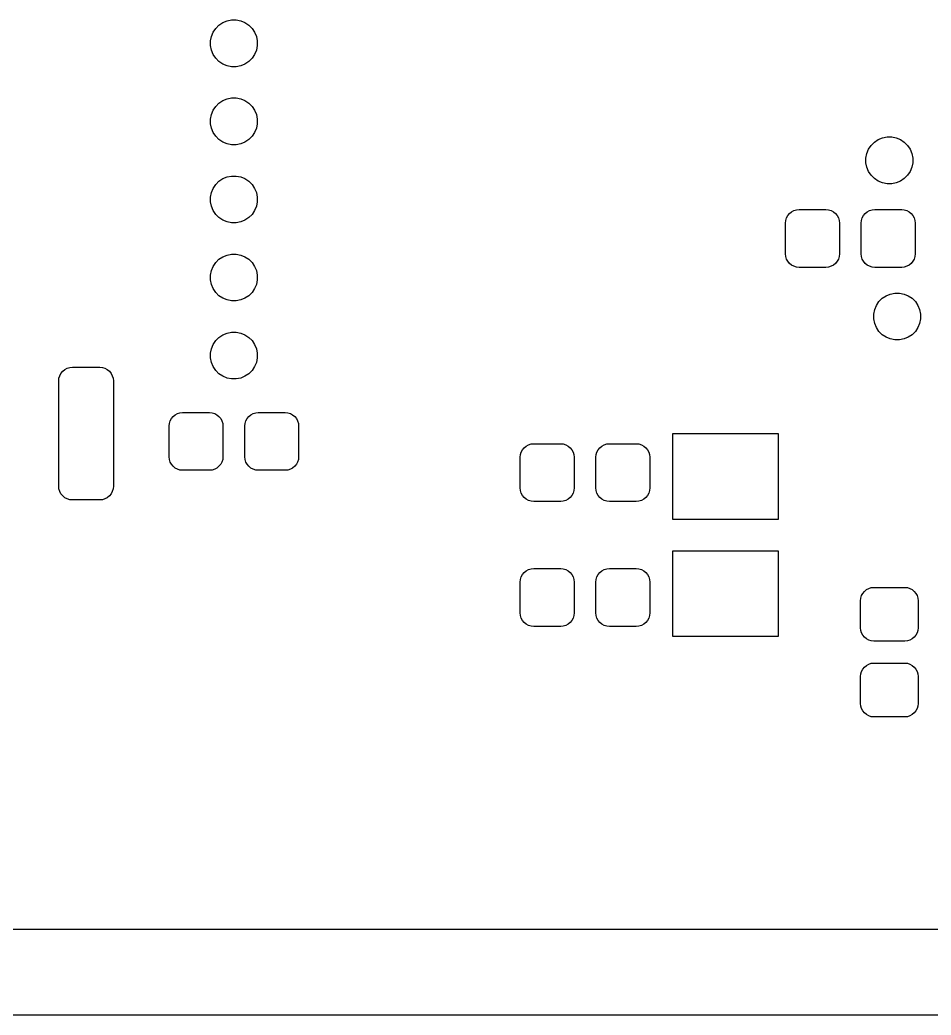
# Model space of a CAD drawing. Extents: x 112.9 to 189.1, y -124 to -78.
# Drawn here: x 145.26 to 156.94, y -120.05 to -107.3 of the extents above; entities that cross this region are included whole.
import ezdxf

# ---------------------------------------------------------------- set-up
doc = ezdxf.new("R2010")
doc.units = 0
doc.layers.add('BLACK', color=7, linetype='CONTINUOUS')

msp = doc.modelspace()

# ---------------------------------------------------------------- linework, layer by layer
at = {"layer": 'BLACK', "linetype": 'CONTINUOUS'}
for p, q in [((147.809, -107.367), (147.858, -107.334)), ((147.858, -107.334), (147.912, -107.312)), ((147.912, -107.312), (147.97, -107.3)), ((147.97, -107.3), (148.03, -107.3)), ((148.03, -107.3), (148.088, -107.312)), ((148.088, -107.312), (148.142, -107.334)), ((148.142, -107.334), (148.191, -107.367)), ((147.712, -107.512), (147.734, -107.458)), ((147.734, -107.458), (147.767, -107.409)), ((147.767, -107.409), (147.809, -107.367)), ((148.191, -107.367), (148.233, -107.409)), ((148.233, -107.409), (148.266, -107.458)), ((148.266, -107.458), (148.288, -107.512)), ((147.7, -107.57), (147.712, -107.512)), ((147.7, -107.63), (147.7, -107.57)), ((148.288, -107.512), (148.3, -107.57)), ((148.3, -107.57), (148.3, -107.63)), ((147.712, -107.688), (147.7, -107.63)), ((147.734, -107.742), (147.712, -107.688)), ((148.288, -107.688), (148.266, -107.742)), ((148.3, -107.63), (148.288, -107.688)), ((147.767, -107.791), (147.734, -107.742)), ((147.809, -107.833), (147.767, -107.791)), ((147.858, -107.866), (147.809, -107.833)), ((148.191, -107.833), (148.142, -107.866)), ((148.233, -107.791), (148.191, -107.833)), ((148.266, -107.742), (148.233, -107.791)), ((147.912, -107.888), (147.858, -107.866)), ((147.97, -107.9), (147.912, -107.888)), ((148.03, -107.9), (147.97, -107.9)), ((148.088, -107.888), (148.03, -107.9)), ((148.142, -107.866), (148.088, -107.888)), ((147.767, -108.409), (147.809, -108.367)), ((147.809, -108.367), (147.858, -108.334)), ((147.858, -108.334), (147.912, -108.312)), ((147.912, -108.312), (147.97, -108.3)), ((147.97, -108.3), (148.03, -108.3)), ((148.03, -108.3), (148.088, -108.312)), ((148.088, -108.312), (148.142, -108.334)), ((148.142, -108.334), (148.191, -108.367)), ((148.191, -108.367), (148.233, -108.409)), ((147.712, -108.512), (147.734, -108.458)), ((147.734, -108.458), (147.767, -108.409)), ((148.233, -108.409), (148.266, -108.458)), ((148.266, -108.458), (148.288, -108.512)), ((147.7, -108.57), (147.712, -108.512)), ((147.7, -108.63), (147.7, -108.57)), ((147.712, -108.688), (147.7, -108.63)), ((148.288, -108.512), (148.3, -108.57)), ((148.3, -108.63), (148.288, -108.688)), ((148.3, -108.57), (148.3, -108.63)), ((147.734, -108.742), (147.712, -108.688)), ((147.767, -108.791), (147.734, -108.742)), ((148.266, -108.742), (148.233, -108.791)), ((148.288, -108.688), (148.266, -108.742)), ((147.809, -108.833), (147.767, -108.791)), ((147.858, -108.866), (147.809, -108.833)), ((147.912, -108.888), (147.858, -108.866)), ((148.142, -108.866), (148.088, -108.888)), ((148.191, -108.833), (148.142, -108.866)), ((148.233, -108.791), (148.191, -108.833)), ((156.167, -108.909), (156.209, -108.867)), ((156.209, -108.867), (156.258, -108.834)), ((156.258, -108.834), (156.312, -108.812)), ((156.312, -108.812), (156.37, -108.8)), ((156.37, -108.8), (156.43, -108.8)), ((156.43, -108.8), (156.488, -108.812)), ((156.488, -108.812), (156.542, -108.834)), ((156.542, -108.834), (156.591, -108.867)), ((156.591, -108.867), (156.633, -108.909)), ((147.97, -108.9), (147.912, -108.888)), ((148.03, -108.9), (147.97, -108.9)), ((148.088, -108.888), (148.03, -108.9)), ((156.1, -109.07), (156.112, -109.012)), ((156.112, -109.012), (156.134, -108.958)), ((156.134, -108.958), (156.167, -108.909)), ((156.633, -108.909), (156.666, -108.958)), ((156.666, -108.958), (156.688, -109.012)), ((156.688, -109.012), (156.7, -109.07)), ((156.1, -109.13), (156.1, -109.07)), ((156.112, -109.188), (156.1, -109.13)), ((156.7, -109.13), (156.688, -109.188)), ((156.7, -109.07), (156.7, -109.13)), ((156.134, -109.242), (156.112, -109.188)), ((156.167, -109.291), (156.134, -109.242)), ((156.666, -109.242), (156.633, -109.291)), ((156.688, -109.188), (156.666, -109.242)), ((147.767, -109.409), (147.809, -109.367)), ((147.809, -109.367), (147.858, -109.334)), ((147.858, -109.334), (147.912, -109.312)), ((147.912, -109.312), (147.97, -109.3)), ((147.97, -109.3), (148.03, -109.3)), ((148.03, -109.3), (148.088, -109.312)), ((148.088, -109.312), (148.142, -109.334)), ((148.142, -109.334), (148.191, -109.367)), ((148.191, -109.367), (148.233, -109.409)), ((156.209, -109.333), (156.167, -109.291)), ((156.258, -109.366), (156.209, -109.333)), ((156.312, -109.388), (156.258, -109.366)), ((156.37, -109.4), (156.312, -109.388)), ((156.488, -109.388), (156.43, -109.4)), ((156.542, -109.366), (156.488, -109.388)), ((156.591, -109.333), (156.542, -109.366)), ((156.633, -109.291), (156.591, -109.333)), ((147.7, -109.57), (147.712, -109.512)), ((147.712, -109.512), (147.734, -109.458)), ((147.734, -109.458), (147.767, -109.409)), ((148.233, -109.409), (148.266, -109.458)), ((148.266, -109.458), (148.288, -109.512)), ((148.288, -109.512), (148.3, -109.57)), ((156.43, -109.4), (156.37, -109.4)), ((147.7, -109.63), (147.7, -109.57)), ((147.712, -109.688), (147.7, -109.63)), ((148.3, -109.63), (148.288, -109.688)), ((148.3, -109.57), (148.3, -109.63)), ((147.734, -109.742), (147.712, -109.688)), ((147.767, -109.791), (147.734, -109.742)), ((148.266, -109.742), (148.233, -109.791)), ((148.288, -109.688), (148.266, -109.742)), ((155.121, -109.781), (155.147, -109.759)), ((155.147, -109.759), (155.176, -109.743)), ((155.176, -109.743), (155.209, -109.733)), ((155.209, -109.733), (155.243, -109.73)), ((155.243, -109.73), (155.588, -109.73)), ((155.588, -109.73), (155.621, -109.733)), ((155.621, -109.733), (155.654, -109.743)), ((155.654, -109.743), (155.683, -109.759)), ((155.683, -109.759), (155.709, -109.781)), ((156.091, -109.781), (156.117, -109.759)), ((156.117, -109.759), (156.146, -109.743)), ((156.146, -109.743), (156.179, -109.733)), ((156.179, -109.733), (156.213, -109.73)), ((156.213, -109.73), (156.558, -109.73)), ((156.558, -109.73), (156.591, -109.733)), ((156.591, -109.733), (156.624, -109.743)), ((156.624, -109.743), (156.653, -109.759)), ((156.653, -109.759), (156.679, -109.781)), ((147.809, -109.833), (147.767, -109.791)), ((147.858, -109.866), (147.809, -109.833)), ((147.912, -109.888), (147.858, -109.866)), ((147.97, -109.9), (147.912, -109.888)), ((148.03, -109.9), (147.97, -109.9)), ((148.088, -109.888), (148.03, -109.9)), ((148.142, -109.866), (148.088, -109.888)), ((148.191, -109.833), (148.142, -109.866)), ((148.233, -109.791), (148.191, -109.833)), ((155.07, -109.902), (155.073, -109.869)), ((155.07, -110.297), (155.07, -109.902)), ((155.073, -109.869), (155.083, -109.836)), ((155.083, -109.836), (155.099, -109.807)), ((155.099, -109.807), (155.121, -109.781)), ((155.709, -109.781), (155.731, -109.807)), ((155.731, -109.807), (155.747, -109.836)), ((155.747, -109.836), (155.757, -109.869)), ((155.757, -109.869), (155.76, -109.902)), ((155.76, -109.902), (155.76, -110.297)), ((156.04, -109.902), (156.043, -109.869)), ((156.04, -110.297), (156.04, -109.902)), ((156.043, -109.869), (156.053, -109.836)), ((156.053, -109.836), (156.069, -109.807)), ((156.069, -109.807), (156.091, -109.781)), ((156.679, -109.781), (156.701, -109.807)), ((156.701, -109.807), (156.717, -109.836)), ((156.717, -109.836), (156.727, -109.869)), ((156.727, -109.869), (156.73, -109.902)), ((156.73, -109.902), (156.73, -110.297)), ((147.734, -110.458), (147.767, -110.409)), ((147.767, -110.409), (147.809, -110.367)), ((147.809, -110.367), (147.858, -110.334)), ((147.858, -110.334), (147.912, -110.312)), ((147.912, -110.312), (147.97, -110.3)), ((147.97, -110.3), (148.03, -110.3)), ((148.03, -110.3), (148.088, -110.312)), ((148.088, -110.312), (148.142, -110.334)), ((148.142, -110.334), (148.191, -110.367)), ((148.191, -110.367), (148.233, -110.409)), ((148.233, -110.409), (148.266, -110.458)), ((155.073, -110.331), (155.07, -110.297)), ((155.083, -110.364), (155.073, -110.331)), ((155.099, -110.393), (155.083, -110.364)), ((155.121, -110.419), (155.099, -110.393)), ((155.731, -110.393), (155.709, -110.419)), ((155.747, -110.364), (155.731, -110.393)), ((155.757, -110.331), (155.747, -110.364)), ((155.76, -110.297), (155.757, -110.331)), ((156.043, -110.331), (156.04, -110.297)), ((156.053, -110.364), (156.043, -110.331)), ((156.069, -110.393), (156.053, -110.364)), ((156.091, -110.419), (156.069, -110.393)), ((156.701, -110.393), (156.679, -110.419)), ((156.717, -110.364), (156.701, -110.393)), ((156.727, -110.331), (156.717, -110.364)), ((156.73, -110.297), (156.727, -110.331)), ((147.7, -110.57), (147.712, -110.512)), ((147.712, -110.512), (147.734, -110.458)), ((148.266, -110.458), (148.288, -110.512)), ((148.288, -110.512), (148.3, -110.57)), ((155.147, -110.441), (155.121, -110.419)), ((155.176, -110.457), (155.147, -110.441)), ((155.209, -110.467), (155.176, -110.457)), ((155.243, -110.47), (155.209, -110.467)), ((155.588, -110.47), (155.243, -110.47)), ((155.621, -110.467), (155.588, -110.47)), ((155.654, -110.457), (155.621, -110.467)), ((155.683, -110.441), (155.654, -110.457)), ((155.709, -110.419), (155.683, -110.441)), ((156.117, -110.441), (156.091, -110.419)), ((156.146, -110.457), (156.117, -110.441)), ((156.179, -110.467), (156.146, -110.457)), ((156.213, -110.47), (156.179, -110.467)), ((156.558, -110.47), (156.213, -110.47)), ((156.591, -110.467), (156.558, -110.47)), ((156.624, -110.457), (156.591, -110.467)), ((156.653, -110.441), (156.624, -110.457)), ((156.679, -110.419), (156.653, -110.441)), ((147.7, -110.63), (147.7, -110.57)), ((147.712, -110.688), (147.7, -110.63)), ((148.3, -110.63), (148.288, -110.688)), ((148.3, -110.57), (148.3, -110.63)), ((147.734, -110.742), (147.712, -110.688)), ((147.767, -110.791), (147.734, -110.742)), ((147.809, -110.833), (147.767, -110.791)), ((148.233, -110.791), (148.191, -110.833)), ((148.266, -110.742), (148.233, -110.791)), ((148.288, -110.688), (148.266, -110.742)), ((147.858, -110.866), (147.809, -110.833)), ((147.912, -110.888), (147.858, -110.866)), ((147.97, -110.9), (147.912, -110.888)), ((148.03, -110.9), (147.97, -110.9)), ((148.088, -110.888), (148.03, -110.9)), ((148.142, -110.866), (148.088, -110.888)), ((148.191, -110.833), (148.142, -110.866)), ((156.234, -110.958), (156.267, -110.909)), ((156.267, -110.909), (156.309, -110.867)), ((156.309, -110.867), (156.358, -110.834)), ((156.358, -110.834), (156.412, -110.812)), ((156.412, -110.812), (156.47, -110.8)), ((156.47, -110.8), (156.53, -110.8)), ((156.53, -110.8), (156.588, -110.812)), ((156.588, -110.812), (156.642, -110.834)), ((156.642, -110.834), (156.691, -110.867)), ((156.691, -110.867), (156.733, -110.909)), ((156.733, -110.909), (156.766, -110.958)), ((156.2, -111.07), (156.212, -111.012)), ((156.212, -111.012), (156.234, -110.958)), ((156.766, -110.958), (156.788, -111.012)), ((156.788, -111.012), (156.8, -111.07)), ((156.2, -111.13), (156.2, -111.07)), ((156.212, -111.188), (156.2, -111.13)), ((156.8, -111.13), (156.788, -111.188)), ((156.8, -111.07), (156.8, -111.13)), ((147.912, -111.312), (147.97, -111.3)), ((147.97, -111.3), (148.03, -111.3)), ((148.03, -111.3), (148.088, -111.312)), ((156.234, -111.242), (156.212, -111.188)), ((156.267, -111.291), (156.234, -111.242)), ((156.309, -111.333), (156.267, -111.291)), ((156.733, -111.291), (156.691, -111.333)), ((156.766, -111.242), (156.733, -111.291)), ((156.788, -111.188), (156.766, -111.242)), ((147.734, -111.458), (147.767, -111.409)), ((147.767, -111.409), (147.809, -111.367)), ((147.809, -111.367), (147.858, -111.334)), ((147.858, -111.334), (147.912, -111.312)), ((148.088, -111.312), (148.142, -111.334)), ((148.142, -111.334), (148.191, -111.367)), ((148.191, -111.367), (148.233, -111.409)), ((148.233, -111.409), (148.266, -111.458)), ((156.358, -111.366), (156.309, -111.333)), ((156.412, -111.388), (156.358, -111.366)), ((156.47, -111.4), (156.412, -111.388)), ((156.53, -111.4), (156.47, -111.4)), ((156.588, -111.388), (156.53, -111.4)), ((156.642, -111.366), (156.588, -111.388)), ((156.691, -111.333), (156.642, -111.366)), ((147.7, -111.57), (147.712, -111.512)), ((147.712, -111.512), (147.734, -111.458)), ((148.266, -111.458), (148.288, -111.512)), ((148.288, -111.512), (148.3, -111.57)), ((147.7, -111.63), (147.7, -111.57)), ((147.712, -111.688), (147.7, -111.63)), ((147.734, -111.742), (147.712, -111.688)), ((148.288, -111.688), (148.266, -111.742)), ((148.3, -111.63), (148.288, -111.688)), ((148.3, -111.57), (148.3, -111.63)), ((145.784, -111.828), (145.806, -111.801)), ((145.806, -111.801), (145.833, -111.779)), ((145.833, -111.779), (145.863, -111.763)), ((145.863, -111.763), (145.896, -111.753)), ((145.896, -111.753), (145.93, -111.75)), ((145.93, -111.75), (146.28, -111.75)), ((146.28, -111.75), (146.314, -111.753)), ((146.314, -111.753), (146.347, -111.763)), ((146.347, -111.763), (146.377, -111.779)), ((146.377, -111.779), (146.404, -111.801)), ((146.404, -111.801), (146.426, -111.828)), ((147.767, -111.791), (147.734, -111.742)), ((147.809, -111.833), (147.767, -111.791)), ((148.233, -111.791), (148.191, -111.833)), ((148.266, -111.742), (148.233, -111.791)), ((145.755, -111.925), (145.758, -111.891)), ((145.755, -113.275), (145.755, -111.925)), ((145.758, -111.891), (145.768, -111.858)), ((145.768, -111.858), (145.784, -111.828)), ((146.426, -111.828), (146.442, -111.858)), ((146.442, -111.858), (146.452, -111.891)), ((146.452, -111.891), (146.455, -111.925)), ((146.455, -111.925), (146.455, -113.275)), ((147.858, -111.866), (147.809, -111.833)), ((147.912, -111.888), (147.858, -111.866)), ((147.97, -111.9), (147.912, -111.888)), ((148.03, -111.9), (147.97, -111.9)), ((148.088, -111.888), (148.03, -111.9)), ((148.142, -111.866), (148.088, -111.888)), ((148.191, -111.833), (148.142, -111.866)), ((147.173, -112.469), (147.183, -112.436)), ((147.183, -112.436), (147.199, -112.407)), ((147.199, -112.407), (147.221, -112.381)), ((147.221, -112.381), (147.247, -112.359)), ((147.247, -112.359), (147.276, -112.343)), ((147.276, -112.343), (147.309, -112.333)), ((147.309, -112.333), (147.343, -112.33)), ((147.343, -112.33), (147.688, -112.33)), ((147.688, -112.33), (147.721, -112.333)), ((147.721, -112.333), (147.754, -112.343)), ((147.754, -112.343), (147.783, -112.359)), ((147.783, -112.359), (147.809, -112.381)), ((147.809, -112.381), (147.831, -112.407)), ((147.831, -112.407), (147.847, -112.436)), ((147.847, -112.436), (147.857, -112.469)), ((148.143, -112.469), (148.153, -112.436)), ((148.153, -112.436), (148.169, -112.407)), ((148.169, -112.407), (148.191, -112.381)), ((148.191, -112.381), (148.217, -112.359)), ((148.217, -112.359), (148.246, -112.343)), ((148.246, -112.343), (148.279, -112.333)), ((148.279, -112.333), (148.312, -112.33)), ((148.312, -112.33), (148.657, -112.33)), ((148.657, -112.33), (148.691, -112.333)), ((148.691, -112.333), (148.724, -112.343)), ((148.724, -112.343), (148.753, -112.359)), ((148.753, -112.359), (148.779, -112.381)), ((148.779, -112.381), (148.801, -112.407)), ((148.801, -112.407), (148.817, -112.436)), ((148.817, -112.436), (148.827, -112.469)), ((147.17, -112.502), (147.173, -112.469)), ((147.17, -112.897), (147.17, -112.502)), ((147.857, -112.469), (147.86, -112.502)), ((147.86, -112.502), (147.86, -112.897)), ((148.14, -112.502), (148.143, -112.469)), ((148.14, -112.897), (148.14, -112.502)), ((148.827, -112.469), (148.83, -112.502)), ((148.83, -112.502), (148.83, -112.897)), ((153.625, -113.7), (153.625, -112.6)), ((153.625, -112.6), (154.975, -112.6)), ((154.975, -112.6), (154.975, -113.7)), ((151.673, -112.869), (151.683, -112.836)), ((151.683, -112.836), (151.699, -112.807)), ((151.699, -112.807), (151.721, -112.781)), ((151.721, -112.781), (151.747, -112.759)), ((151.747, -112.759), (151.776, -112.743)), ((151.776, -112.743), (151.809, -112.733)), ((151.809, -112.733), (151.843, -112.73)), ((151.843, -112.73), (152.188, -112.73)), ((152.188, -112.73), (152.221, -112.733)), ((152.221, -112.733), (152.254, -112.743)), ((152.254, -112.743), (152.283, -112.759)), ((152.283, -112.759), (152.309, -112.781)), ((152.309, -112.781), (152.331, -112.807)), ((152.331, -112.807), (152.347, -112.836)), ((152.347, -112.836), (152.357, -112.869)), ((152.643, -112.869), (152.653, -112.836)), ((152.653, -112.836), (152.669, -112.807)), ((152.669, -112.807), (152.691, -112.781)), ((152.691, -112.781), (152.717, -112.759)), ((152.717, -112.759), (152.746, -112.743)), ((152.746, -112.743), (152.779, -112.733)), ((152.779, -112.733), (152.812, -112.73)), ((152.812, -112.73), (153.157, -112.73)), ((153.157, -112.73), (153.191, -112.733)), ((153.191, -112.733), (153.224, -112.743)), ((153.224, -112.743), (153.253, -112.759)), ((153.253, -112.759), (153.279, -112.781)), ((153.279, -112.781), (153.301, -112.807)), ((153.301, -112.807), (153.317, -112.836)), ((153.317, -112.836), (153.327, -112.869)), ((147.173, -112.931), (147.17, -112.897)), ((147.183, -112.964), (147.173, -112.931)), ((147.199, -112.993), (147.183, -112.964)), ((147.847, -112.964), (147.831, -112.993)), ((147.857, -112.931), (147.847, -112.964)), ((147.86, -112.897), (147.857, -112.931)), ((148.143, -112.931), (148.14, -112.897)), ((148.153, -112.964), (148.143, -112.931)), ((148.169, -112.993), (148.153, -112.964)), ((148.817, -112.964), (148.801, -112.993)), ((148.827, -112.931), (148.817, -112.964)), ((148.83, -112.897), (148.827, -112.931)), ((151.67, -112.902), (151.673, -112.869)), ((151.67, -113.297), (151.67, -112.902)), ((152.357, -112.869), (152.36, -112.902)), ((152.36, -112.902), (152.36, -113.297)), ((152.64, -112.902), (152.643, -112.869)), ((152.64, -113.297), (152.64, -112.902)), ((153.327, -112.869), (153.33, -112.902)), ((153.33, -112.902), (153.33, -113.297)), ((147.221, -113.019), (147.199, -112.993)), ((147.247, -113.041), (147.221, -113.019)), ((147.276, -113.057), (147.247, -113.041)), ((147.309, -113.067), (147.276, -113.057)), ((147.343, -113.07), (147.309, -113.067)), ((147.688, -113.07), (147.343, -113.07)), ((147.721, -113.067), (147.688, -113.07)), ((147.754, -113.057), (147.721, -113.067)), ((147.783, -113.041), (147.754, -113.057)), ((147.809, -113.019), (147.783, -113.041)), ((147.831, -112.993), (147.809, -113.019)), ((148.191, -113.019), (148.169, -112.993)), ((148.217, -113.041), (148.191, -113.019)), ((148.246, -113.057), (148.217, -113.041)), ((148.279, -113.067), (148.246, -113.057)), ((148.312, -113.07), (148.279, -113.067)), ((148.657, -113.07), (148.312, -113.07)), ((148.691, -113.067), (148.657, -113.07)), ((148.724, -113.057), (148.691, -113.067)), ((148.753, -113.041), (148.724, -113.057)), ((148.779, -113.019), (148.753, -113.041)), ((148.801, -112.993), (148.779, -113.019)), ((145.758, -113.309), (145.755, -113.275)), ((145.768, -113.342), (145.758, -113.309)), ((145.784, -113.372), (145.768, -113.342)), ((146.442, -113.342), (146.426, -113.372)), ((146.452, -113.309), (146.442, -113.342)), ((146.455, -113.275), (146.452, -113.309)), ((151.673, -113.331), (151.67, -113.297)), ((151.683, -113.364), (151.673, -113.331)), ((152.357, -113.331), (152.347, -113.364)), ((152.36, -113.297), (152.357, -113.331)), ((152.643, -113.331), (152.64, -113.297)), ((152.653, -113.364), (152.643, -113.331)), ((153.327, -113.331), (153.317, -113.364)), ((153.33, -113.297), (153.327, -113.331)), ((145.806, -113.399), (145.784, -113.372)), ((145.833, -113.421), (145.806, -113.399)), ((145.863, -113.437), (145.833, -113.421)), ((145.896, -113.447), (145.863, -113.437)), ((145.93, -113.45), (145.896, -113.447)), ((146.28, -113.45), (145.93, -113.45)), ((146.314, -113.447), (146.28, -113.45)), ((146.347, -113.437), (146.314, -113.447)), ((146.377, -113.421), (146.347, -113.437)), ((146.404, -113.399), (146.377, -113.421)), ((146.426, -113.372), (146.404, -113.399)), ((151.699, -113.393), (151.683, -113.364)), ((151.721, -113.419), (151.699, -113.393)), ((151.747, -113.441), (151.721, -113.419)), ((151.776, -113.457), (151.747, -113.441)), ((151.809, -113.467), (151.776, -113.457)), ((151.843, -113.47), (151.809, -113.467)), ((152.188, -113.47), (151.843, -113.47)), ((152.221, -113.467), (152.188, -113.47)), ((152.254, -113.457), (152.221, -113.467)), ((152.283, -113.441), (152.254, -113.457)), ((152.309, -113.419), (152.283, -113.441)), ((152.331, -113.393), (152.309, -113.419)), ((152.347, -113.364), (152.331, -113.393)), ((152.669, -113.393), (152.653, -113.364)), ((152.691, -113.419), (152.669, -113.393)), ((152.717, -113.441), (152.691, -113.419)), ((152.746, -113.457), (152.717, -113.441)), ((152.779, -113.467), (152.746, -113.457)), ((152.812, -113.47), (152.779, -113.467)), ((153.157, -113.47), (152.812, -113.47)), ((153.191, -113.467), (153.157, -113.47)), ((153.224, -113.457), (153.191, -113.467)), ((153.253, -113.441), (153.224, -113.457)), ((153.279, -113.419), (153.253, -113.441)), ((153.301, -113.393), (153.279, -113.419)), ((153.317, -113.364), (153.301, -113.393)), ((154.975, -113.7), (153.625, -113.7)), ((153.625, -115.2), (153.625, -114.1)), ((153.625, -114.1), (154.975, -114.1)), ((154.975, -114.1), (154.975, -115.2)), ((151.721, -114.381), (151.747, -114.359)), ((151.747, -114.359), (151.776, -114.343)), ((151.776, -114.343), (151.809, -114.333)), ((151.809, -114.333), (151.843, -114.33)), ((151.843, -114.33), (152.188, -114.33)), ((152.188, -114.33), (152.221, -114.333)), ((152.221, -114.333), (152.254, -114.343)), ((152.254, -114.343), (152.283, -114.359)), ((152.283, -114.359), (152.309, -114.381)), ((152.691, -114.381), (152.717, -114.359)), ((152.717, -114.359), (152.746, -114.343)), ((152.746, -114.343), (152.779, -114.333)), ((152.779, -114.333), (152.812, -114.33)), ((152.812, -114.33), (153.157, -114.33)), ((153.157, -114.33), (153.191, -114.333)), ((153.191, -114.333), (153.224, -114.343)), ((153.224, -114.343), (153.253, -114.359)), ((153.253, -114.359), (153.279, -114.381)), ((151.67, -114.502), (151.673, -114.469)), ((151.673, -114.469), (151.683, -114.436)), ((151.683, -114.436), (151.699, -114.407)), ((151.699, -114.407), (151.721, -114.381)), ((152.309, -114.381), (152.331, -114.407)), ((152.331, -114.407), (152.347, -114.436)), ((152.347, -114.436), (152.357, -114.469)), ((152.357, -114.469), (152.36, -114.502)), ((152.64, -114.502), (152.643, -114.469)), ((152.643, -114.469), (152.653, -114.436)), ((152.653, -114.436), (152.669, -114.407)), ((152.669, -114.407), (152.691, -114.381)), ((153.279, -114.381), (153.301, -114.407)), ((153.301, -114.407), (153.317, -114.436)), ((153.317, -114.436), (153.327, -114.469)), ((153.327, -114.469), (153.33, -114.502)), ((151.67, -114.897), (151.67, -114.502)), ((152.36, -114.502), (152.36, -114.897)), ((152.64, -114.897), (152.64, -114.502)), ((153.33, -114.502), (153.33, -114.897)), ((156.059, -114.647), (156.081, -114.621)), ((156.081, -114.621), (156.107, -114.599)), ((156.107, -114.599), (156.136, -114.583)), ((156.136, -114.583), (156.169, -114.573)), ((156.169, -114.573), (156.202, -114.57)), ((156.202, -114.57), (156.597, -114.57)), ((156.597, -114.57), (156.631, -114.573)), ((156.631, -114.573), (156.664, -114.583)), ((156.664, -114.583), (156.693, -114.599)), ((156.693, -114.599), (156.719, -114.621)), ((156.719, -114.621), (156.741, -114.647)), ((156.03, -114.742), (156.033, -114.709)), ((156.03, -115.087), (156.03, -114.742)), ((156.033, -114.709), (156.043, -114.676)), ((156.043, -114.676), (156.059, -114.647)), ((156.741, -114.647), (156.757, -114.676)), ((156.757, -114.676), (156.767, -114.709)), ((156.767, -114.709), (156.77, -114.742)), ((156.77, -114.742), (156.77, -115.087)), ((151.673, -114.931), (151.67, -114.897)), ((151.683, -114.964), (151.673, -114.931)), ((151.699, -114.993), (151.683, -114.964)), ((151.721, -115.019), (151.699, -114.993)), ((152.331, -114.993), (152.309, -115.019)), ((152.347, -114.964), (152.331, -114.993)), ((152.357, -114.931), (152.347, -114.964)), ((152.36, -114.897), (152.357, -114.931)), ((152.643, -114.931), (152.64, -114.897)), ((152.653, -114.964), (152.643, -114.931)), ((152.669, -114.993), (152.653, -114.964)), ((152.691, -115.019), (152.669, -114.993)), ((153.301, -114.993), (153.279, -115.019)), ((153.317, -114.964), (153.301, -114.993)), ((153.327, -114.931), (153.317, -114.964)), ((153.33, -114.897), (153.327, -114.931)), ((151.747, -115.041), (151.721, -115.019)), ((151.776, -115.057), (151.747, -115.041)), ((151.809, -115.067), (151.776, -115.057)), ((151.843, -115.07), (151.809, -115.067)), ((152.188, -115.07), (151.843, -115.07)), ((152.221, -115.067), (152.188, -115.07)), ((152.254, -115.057), (152.221, -115.067)), ((152.283, -115.041), (152.254, -115.057)), ((152.309, -115.019), (152.283, -115.041)), ((152.717, -115.041), (152.691, -115.019)), ((152.746, -115.057), (152.717, -115.041)), ((152.779, -115.067), (152.746, -115.057)), ((152.812, -115.07), (152.779, -115.067)), ((153.157, -115.07), (152.812, -115.07)), ((153.191, -115.067), (153.157, -115.07)), ((153.224, -115.057), (153.191, -115.067)), ((153.253, -115.041), (153.224, -115.057)), ((153.279, -115.019), (153.253, -115.041)), ((156.033, -115.121), (156.03, -115.087)), ((156.043, -115.154), (156.033, -115.121)), ((156.767, -115.121), (156.757, -115.154)), ((156.77, -115.087), (156.767, -115.121)), ((154.975, -115.2), (153.625, -115.2)), ((156.059, -115.183), (156.043, -115.154)), ((156.081, -115.209), (156.059, -115.183)), ((156.107, -115.231), (156.081, -115.209)), ((156.136, -115.247), (156.107, -115.231)), ((156.169, -115.257), (156.136, -115.247)), ((156.202, -115.26), (156.169, -115.257)), ((156.597, -115.26), (156.202, -115.26)), ((156.631, -115.257), (156.597, -115.26)), ((156.664, -115.247), (156.631, -115.257)), ((156.693, -115.231), (156.664, -115.247)), ((156.719, -115.209), (156.693, -115.231)), ((156.741, -115.183), (156.719, -115.209)), ((156.757, -115.154), (156.741, -115.183)), ((156.043, -115.646), (156.059, -115.617)), ((156.059, -115.617), (156.081, -115.591)), ((156.081, -115.591), (156.107, -115.569)), ((156.107, -115.569), (156.136, -115.553)), ((156.136, -115.553), (156.169, -115.543)), ((156.169, -115.543), (156.202, -115.54)), ((156.202, -115.54), (156.597, -115.54)), ((156.597, -115.54), (156.631, -115.543)), ((156.631, -115.543), (156.664, -115.553)), ((156.664, -115.553), (156.693, -115.569)), ((156.693, -115.569), (156.719, -115.591)), ((156.719, -115.591), (156.741, -115.617)), ((156.741, -115.617), (156.757, -115.646)), ((156.03, -115.712), (156.033, -115.679)), ((156.03, -116.057), (156.03, -115.712)), ((156.033, -115.679), (156.043, -115.646)), ((156.757, -115.646), (156.767, -115.679)), ((156.767, -115.679), (156.77, -115.712)), ((156.77, -115.712), (156.77, -116.057)), ((156.033, -116.091), (156.03, -116.057)), ((156.043, -116.124), (156.033, -116.091)), ((156.059, -116.153), (156.043, -116.124)), ((156.757, -116.124), (156.741, -116.153)), ((156.767, -116.091), (156.757, -116.124)), ((156.77, -116.057), (156.767, -116.091)), ((156.081, -116.179), (156.059, -116.153)), ((156.107, -116.201), (156.081, -116.179)), ((156.136, -116.217), (156.107, -116.201)), ((156.169, -116.227), (156.136, -116.217)), ((156.202, -116.23), (156.169, -116.227)), ((156.597, -116.23), (156.202, -116.23)), ((156.631, -116.227), (156.597, -116.23)), ((156.664, -116.217), (156.631, -116.227)), ((156.693, -116.201), (156.664, -116.217)), ((156.719, -116.179), (156.693, -116.201)), ((156.741, -116.153), (156.719, -116.179)), ((125, -118.95), (177, -118.95)), ((176.979, -120.05), (125.021, -120.05))]:
    msp.add_line(p, q, dxfattribs=at)

doc.saveas('drawing.dxf')
